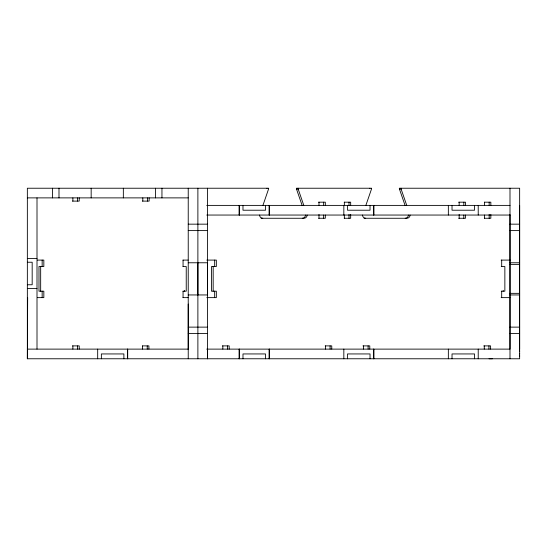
<?xml version="1.0" encoding="UTF-8"?>
<svg xmlns="http://www.w3.org/2000/svg" width="547" height="547" viewBox="0 0 547 547"><rect width="100%" height="100%" fill="white"/><g stroke="black" fill="none" stroke-linecap="round" stroke-linejoin="round"><path stroke-width="0.82" d="M405.047 205.337L399.467 189.153A3.22 3.166 90 0 1 399.331 188.23L519.65 188.23L519.65 358.77L27.35 358.77L27.665 297.63M40.669 266.526L40.669 291.195M42.153 266.526L42.16 260.092M72.881 349.116L72.881 345.895M147.232 349.116L147.232 345.895M148.907 349.116L148.907 345.895L142.466 345.895M183.06 297.63L183.067 291.195M188.23 349.369L188.23 304.07M197.884 294.949L197.884 262.772M207.539 349.116L207.539 358.77L207.539 188.23M214.663 266.526L214.663 260.092M222.841 349.116L222.841 345.895M488.929 349.116L488.929 345.895M490.604 349.116L490.604 345.895L483.78 345.895M501.688 297.63L501.695 291.195M509.995 214.704L509.995 349.116L206.732 349.116M519.65 356.357L519.65 355.748M519.65 353.943L519.65 353.335M519.65 351.53L519.65 350.928M519.65 349.116L519.65 205.392M262.95 205.337L268.522 189.153A3.22 3.166 -90 0 0 268.659 188.23L27.35 188.23L27.35 358.77M365.881 205.337L371.461 189.153A3.22 3.166 90 0 0 371.591 188.23L296.399 188.23A3.22 3.166 -90 0 0 296.529 189.153L302.108 205.337M489.032 358.77L492.416 358.77M296.529 189.153L298.204 189.153L303.783 205.337M399.467 189.153L401.142 189.153L406.722 205.337M27.35 197.884L188.23 197.884M72.389 201.105L79.219 201.105L79.219 197.884M142.323 201.105L149.146 201.105L149.146 197.884M318.504 202.178L325.328 202.178L325.328 205.392M344.234 202.178L350.675 202.178L350.675 205.392M458.632 202.178L465.497 202.178L465.497 205.392M484.403 202.178L490.844 202.178L490.844 205.392M206.732 205.392L510.03 205.392M206.732 215.046L509.995 215.046M261.09 218.267L303.961 218.267A3.22 3.166 90 0 0 307.134 215.046M318.504 218.267L325.328 218.267L325.328 215.046M344.234 218.267L350.675 218.267L350.675 214.445M364.028 218.267L406.9 218.267A3.22 3.166 90 0 0 410.065 215.046M458.632 218.267L465.497 218.267L465.497 215.046M484.403 218.267L490.844 218.267L490.844 214.445M188.23 224.161L207.539 224.161M509.995 224.161L519.65 224.161M188.23 230.602L207.539 230.602M509.995 230.602L519.65 230.602M27.35 258.567L37.005 258.567M37.36 260.092L43.835 260.092L43.835 266.526L38.987 266.526L38.987 278.861L38.987 291.195L43.835 291.195L43.835 297.63L37.36 297.63M182.958 260.092L188.093 260.092M206.807 260.092L216.338 260.092L216.338 266.526L211.498 266.526L211.498 291.195L216.338 291.195L216.338 297.63L206.807 297.63M501.134 260.092L510.119 260.092M27.35 262.239L32.177 262.239L32.177 284.761L27.35 284.761M188.23 262.772L207.539 262.772L207.539 294.949L188.23 294.949M509.995 262.772L519.65 262.772M509.995 264.386L519.65 264.386M182.965 266.526L186.233 266.526L186.233 291.195L182.965 291.195M501.278 266.526L504.86 266.526L504.86 291.195L501.278 291.195M27.35 288.433L37.005 288.433M509.995 293.342L519.65 293.342M509.995 294.949L519.65 294.949M182.958 297.63L188.093 297.63M501.134 297.63L510.119 297.63M188.23 327.127L207.539 327.127M509.995 327.127L519.65 327.127M188.23 333.561L207.539 333.561M509.995 333.561L519.65 333.561M72.389 345.895L79.219 345.895L79.219 349.116M222.321 345.895L229.179 345.895L229.179 349.116M325.212 345.895L331.762 345.895L331.762 349.116M362.928 345.895L369.786 345.895L369.786 349.116M27.35 349.116L188.339 349.116M501.688 260.092L501.695 266.526M214.663 291.195L214.663 297.63M183.06 260.092L183.067 266.526M42.153 291.195L42.16 297.63M509.995 188.23L509.995 358.77M503.185 290.423L503.185 291.195M489.168 202.178L489.168 205.392M489.168 214.445L489.168 218.267M484.505 202.178L484.505 205.392M484.505 215.046L484.505 218.267M484.266 345.895L484.266 349.116M478.222 205.392L478.222 215.046M478.222 349.116L478.222 358.77M474.55 205.392L474.55 210.219L452.027 210.219L452.027 205.392M474.55 358.77L474.55 353.943L452.027 353.943L452.027 358.77M463.822 202.178L463.822 205.392M463.822 215.046L463.822 218.267M459.159 202.178L459.159 205.392M459.159 214.445L459.159 218.267M448.349 205.392L448.349 215.046M448.349 349.116L448.349 358.77M373.833 205.392L373.833 215.046M373.833 349.116L373.833 358.77M373.704 205.392L373.704 215.046M373.704 349.116L373.704 358.77M370.032 205.392L370.032 210.219L347.502 210.219L347.502 205.392M370.032 358.77L370.032 353.943L347.502 353.943L347.502 358.77M368.11 345.895L368.11 349.116M363.447 345.895L363.447 349.116M349 202.178L349 205.392M349 214.445L349 218.267M344.343 202.178L344.343 205.392M344.343 215.046L344.343 218.267M343.831 205.392L343.831 215.046M343.831 349.116L343.831 358.77M330.087 345.895L330.087 349.116M325.424 345.895L325.424 349.116M323.653 202.178L323.653 205.392M323.653 215.046L323.653 218.267M318.99 202.178L318.99 205.392M318.99 214.445L318.99 218.267M269.315 205.392L269.315 215.046M269.315 349.116L269.315 358.77M269.179 205.392L269.179 215.046M269.186 349.116L269.186 358.77M265.507 205.392L265.507 210.219L242.984 210.219L242.984 205.392M265.507 358.77L265.507 353.943L242.984 353.943L242.984 358.77M239.312 205.392L239.312 215.046M239.312 349.116L239.312 358.77M239.176 205.392L239.176 215.046M239.176 349.116L239.176 358.77M227.504 345.895L227.504 349.116M213.173 266.526L213.173 291.195M197.884 188.23L197.884 358.77M188.23 188.23L188.23 358.77M184.558 290.423L184.558 291.195M161.953 188.23L161.953 197.884M155.519 188.23L155.519 197.884M147.471 197.884L147.471 201.105M142.808 197.884L142.808 201.105M142.569 345.895L142.569 349.116M127.69 349.116L127.69 358.77M127.554 349.116L127.554 358.77M123.882 358.77L123.882 353.943L101.359 353.943L101.359 358.77M123.342 188.23L123.342 197.884M97.681 349.116L97.681 358.77M91.164 188.23L91.164 197.884M77.537 197.884L77.537 201.105M77.537 345.895L77.537 349.116M72.881 197.884L72.881 201.105M58.994 188.23L58.994 197.884M52.553 188.23L52.553 197.884M37.005 197.884L37.005 349.116M266.984 188.23A3.22 3.166 90 0 1 266.97 188.469M262.772 218.267A3.22 3.166 -90 0 1 259.599 215.046M305.458 215.046A3.22 3.166 -90 0 1 302.286 218.267M298.204 189.153A3.22 3.166 90 0 1 298.074 188.23M369.916 188.23A3.22 3.166 -90 0 1 369.909 188.469M365.704 218.267A3.22 3.166 -90 0 1 362.538 215.046M408.39 215.046A3.22 3.166 90 0 1 405.224 218.267M401.142 189.153A3.22 3.166 -90 0 1 401.013 188.23"/></g></svg>
